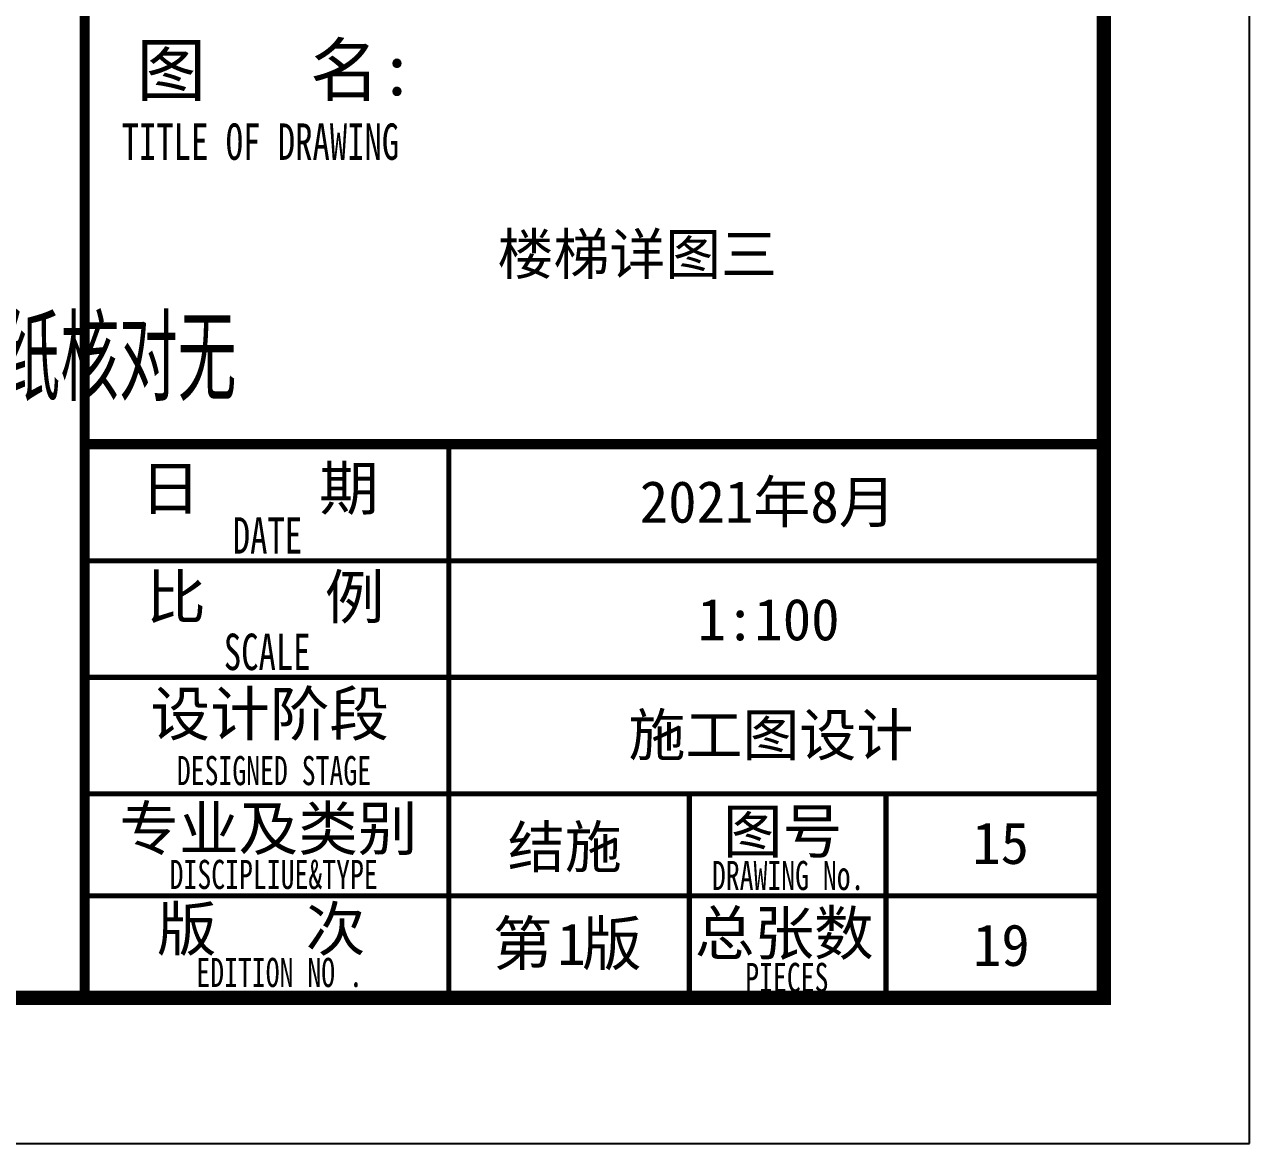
# Model space of a CAD drawing. Extents: x 169490 to 7584583, y -2399407 to 1374371.
# Drawn here: x 631624 to 635828, y 419774 to 423615 of the extents above; entities that cross this region are included whole.
import ezdxf

# ---------------------------------------------------------------- set-up
doc = ezdxf.new("R2010")
doc.units = 0
doc.header["$LTSCALE"] = 100
doc.layers.get('0').update_dxf_attribs({"linetype": 'CONTINUOUS'})
for name, color, linetype in [('TEXT', 7, 'CONTINUOUS'), ('图框', 140, 'CONTINUOUS'), ('图签文字', 147, 'CONTINUOUS')]:
    doc.layers.add(name, color=color, linetype=linetype)
doc.layers.add('可改文字', color=6, linetype='CONTINUOUS', lineweight=18)
doc.layers.add('图签', color=147, linetype='CONTINUOUS', lineweight=18)
doc.styles.add('TSSD_REIN', font='tssdeng.shx', dxfattribs={"width": 0.7, "bigfont": 'hztxt.shx'})
doc.styles.add('宋体', font='')
doc.styles.add('建筑图签-1', font='simhei.ttf', dxfattribs={"width": 0.7})
doc.styles.get('宋体').set_extended_font_data('SimSun')

# ---------------------------------------------------------------- blocks, each defined once
blk = doc.blocks.new('tq123')
at = {"layer": '图框'}
for points, const_width in [([(-6995.1, 0), (-6995.1, 57400)], 70), ([(-6995.1, 3800.3), (4.9, 3800.3)], 70), ([(-4495.1, 1400.3), (-4495.1, 3800.3)], 35), ([(-6995.1, 3000.3), (4.9, 3000.3)], 35), ([(-6995.1, 2200.3), (4.9, 2200.3)], 35), ([(-6995.1, 1400.3), (4.9, 1400.3)], 35), ([(-6995.1, 1400.3), (-495.1, 1400.3)], 35), ([(-4495.1, 0.3), (-4495.1, 1400.3)], 35), ([(-2845.1, 0.3), (-2845.1, 1400.3)], 35), ([(-2845.1, 0.3), (-2845.1, 1400.3)], 35), ([(-2845.1, 0.3), (-2845.1, 1400.3)], 35), ([(-1495.1, 0), (-1495.1, 1400)], 35), ([(-6995.1, 700.3), (-2845.1, 700.3)], 35), ([(-2845.1, 700), (4.9, 700)], 35)]:
    blk.add_lwpolyline(points, dxfattribs=dict(at, const_width=const_width))
at = {"layer": '图框', "style": '建筑图签-1', "width": 0.7}
for s, height, p in [('TITLE OF DRAWING', 250, (-6741.1, 5752.5)), ('DATE', 250, (-5978.6, 3049.2)), ('SCALE', 250, (-6039.9, 2250)), ('DESIGNED STAGE', 200, (-6362.5, 1459.9)), ('DISCIPLIUE&TYPE', 200, (-6412.2, 747.1)), ('DRAWING No.', 200, (-2690, 739.9)), ('EDITION NO .', 200, (-6228.6, 74.1)), ('PIECES', 200, (-2461.3, 39.9))]:
    blk.add_text(s, height=height, dxfattribs=at).set_placement(p)
at = {"layer": '图签', "color": 2, "style": '宋体'}
for s, height, p in [('2021年8月', 286.68, (-3185.1, 3261.7)), ('1:100', 286.68, (-2788.7, 2454.1)), ('施工图设计', 286.68, (-3262.7, 1661.7)), ('结施', 286.68, (-4090.8, 892.8)), ('1', 286.7, (-3751.7, 225.1)), ('19', 286.68, (-898.5, 219))]:
    blk.add_text(s, height=height, dxfattribs=at).set_placement(p)
at = {"layer": '图签文字', "color": 7, "style": '建筑图签-1'}
for s, height, p in [('图   名:', 350, (-6639.8, 6195.2)), ('日    期', 300, (-6611.2, 3348.8)), ('比    例', 300, (-6572.8, 2601.6)), ('设计阶段', 300, (-6543.2, 1799.7)), ('专业及类别', 300, (-6757.1, 1013.1)), ('图号', 300, (-2614.2, 994.4)), ('版   次 ', 300, (-6499.1, 323)), ('总张数', 300, (-2807.3, 294.4)), ('第 版', 300, (-4194.3, 223.4))]:
    blk.add_text(s, height=height, dxfattribs=at).set_placement(p)

msp = doc.modelspace()

# ---------------------------------------------------------------- linework, layer by layer
at = {"layer": '图框'}
msp.add_lwpolyline([(593777.8, 419774.2), (635827.8, 419774.2), (635827.8, 449474.2), (593777.8, 449474.2)], close=True, dxfattribs=at)
at = {"layer": '图框', "const_width": 50}
msp.add_lwpolyline([(595027.8, 420274.2), (635327.8, 420274.2), (635327.8, 448974.2), (595027.8, 448974.2)], close=True, dxfattribs=at)

# ---------------------------------------------------------------- block references
at = {"xscale": 0.5, "yscale": 0.5, "zscale": 0.5}
msp.add_blockref('tq123', (635327.8, 420274.2), dxfattribs=at)

# ---------------------------------------------------------------- texts
at = {"layer": 'TEXT', "style": 'TSSD_REIN', "width": 0.7}
msp.add_text('5.楼梯剖面图标高均为建筑标高，施工时需扣除相应面层，并建筑图纸核对无', height=288, dxfattribs=at).set_placement((625501.9, 422322.5))
at = {"layer": '可改文字', "color": 3, "style": '宋体'}
msp.add_text('楼梯详图三', height=140.64, dxfattribs=at).set_placement((633247.1, 422756.5))
at = {"layer": '图签', "color": 3, "style": '宋体'}
msp.add_text('15', height=143.34, dxfattribs=at).set_placement((634876.1, 420733.8))

doc.saveas('drawing.dxf')
